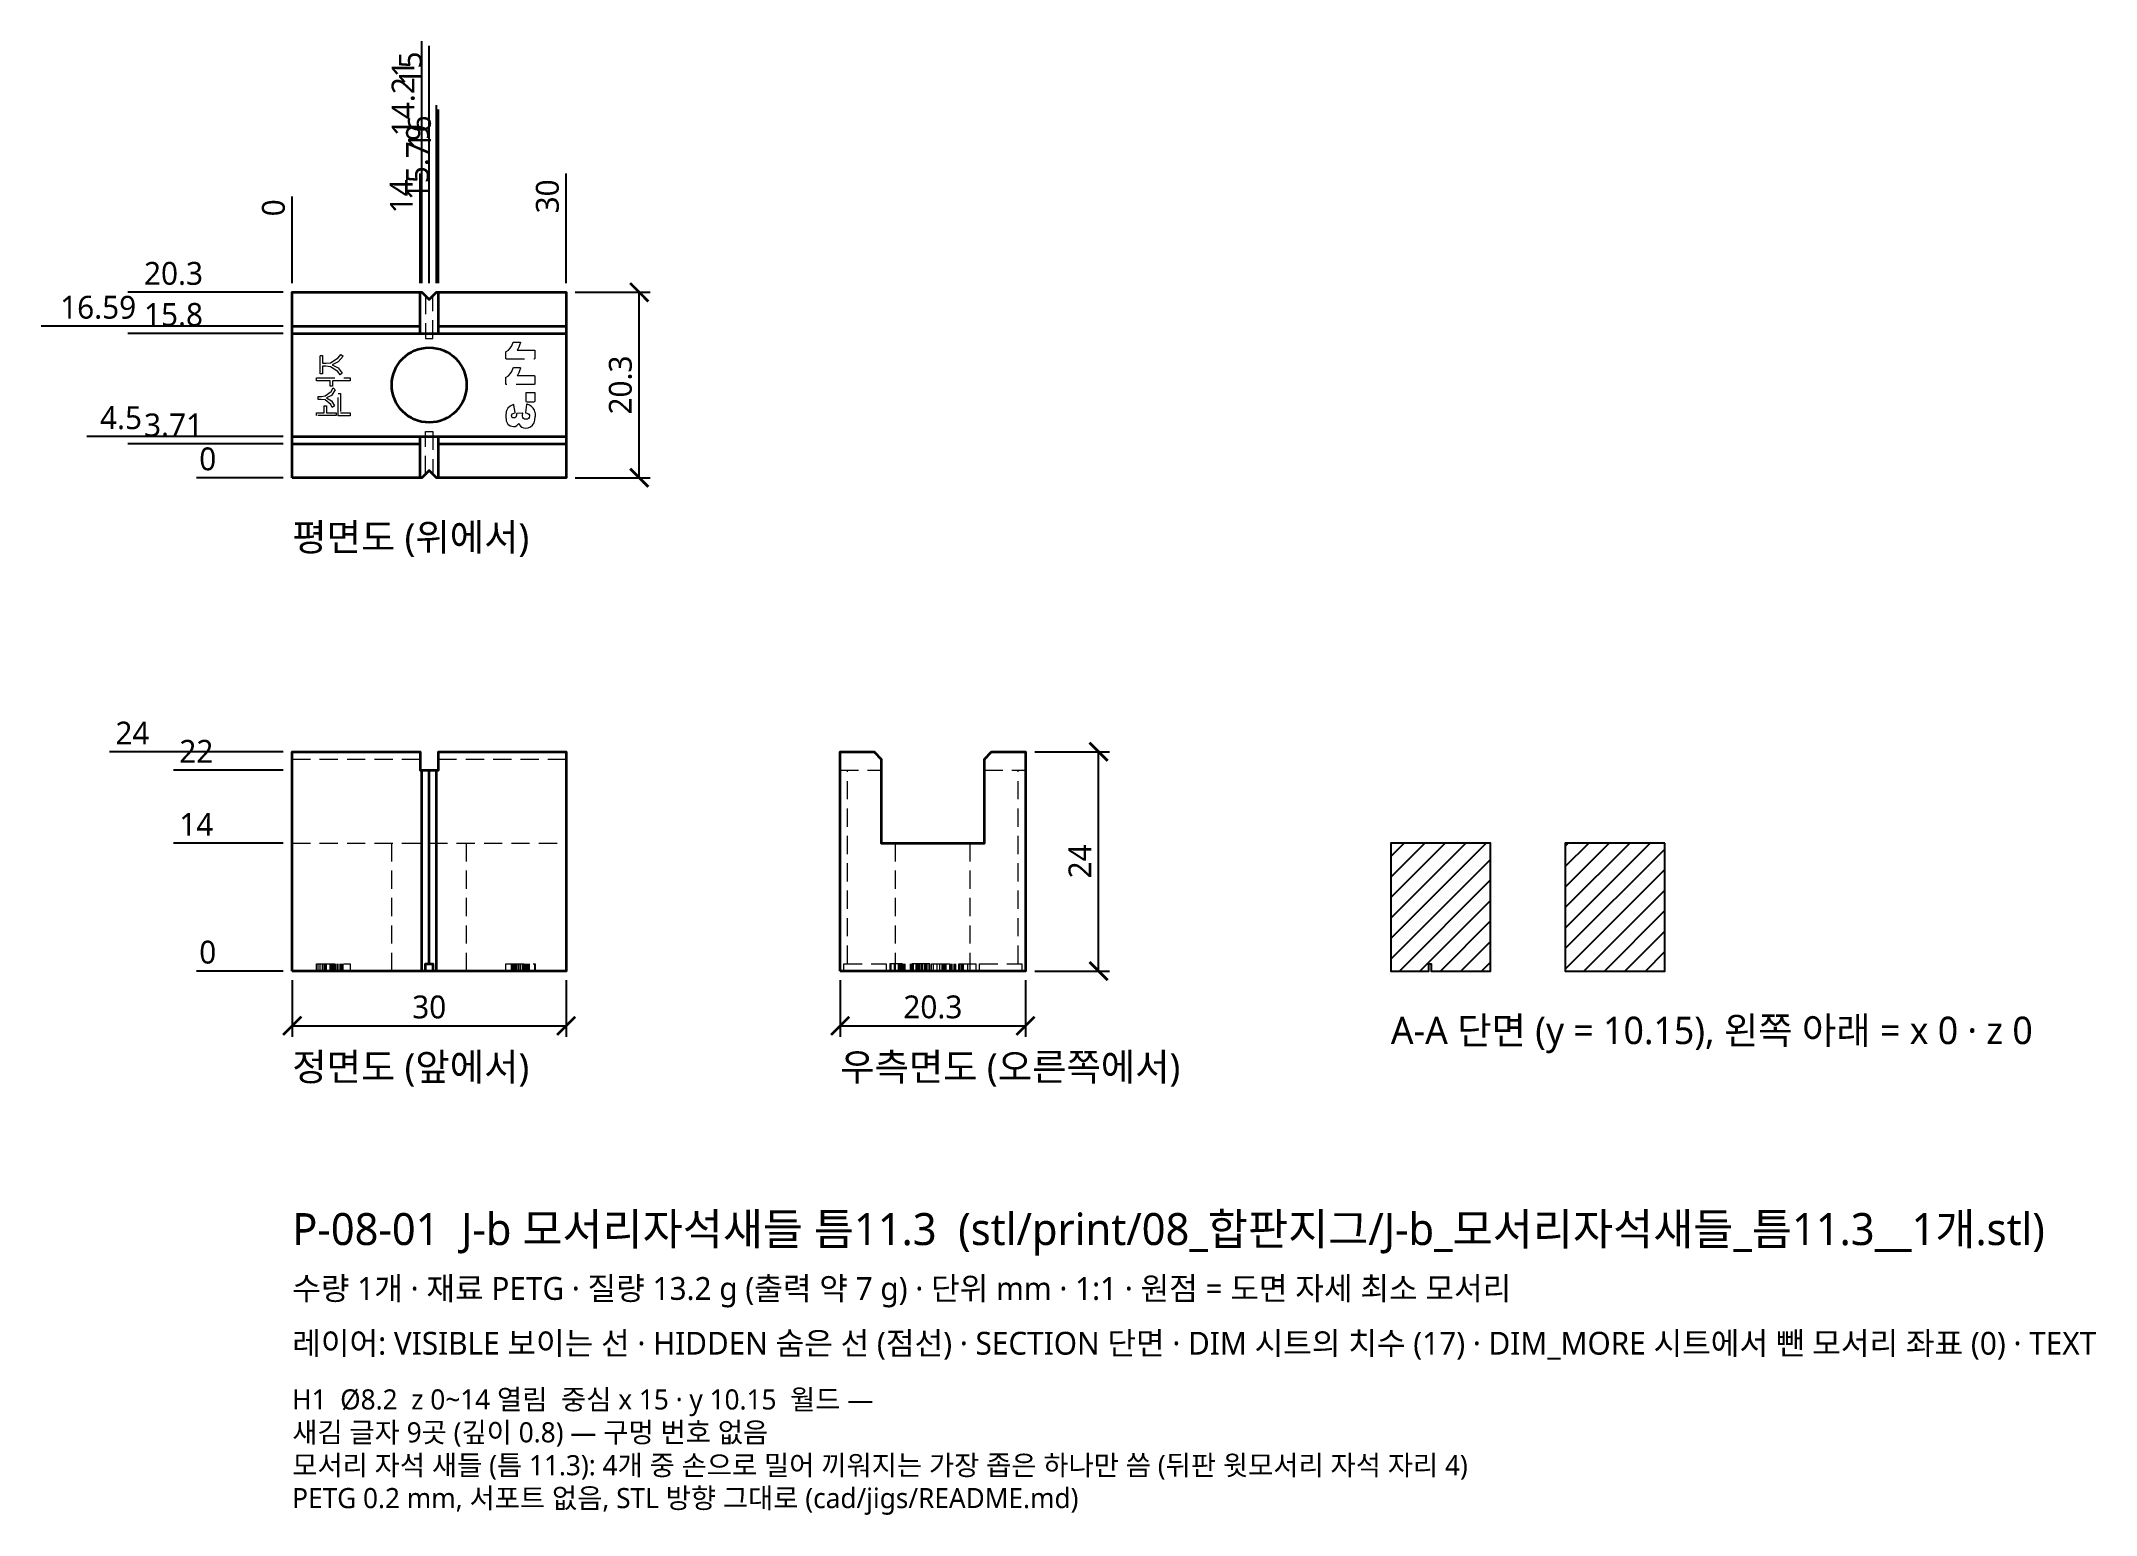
# Model space of a CAD drawing. Header units: millimetres. Extents: x -28 to 198, y -60 to 102.
import ezdxf

# ---------------------------------------------------------------- set-up
doc = ezdxf.new("R2010")
doc.units = ezdxf.units.MM
doc.linetypes.add('HIDDEN', pattern=[3, 2, -1])
for name, color, linetype, lineweight in [('DIM', 4, 'CONTINUOUS', 13), ('HIDDEN', 8, 'HIDDEN', 18), ('SECTION', 5, 'CONTINUOUS', 25), ('TEXT', 7, 'CONTINUOUS', 18), ('VISIBLE', 7, 'CONTINUOUS', 35)]:
    doc.layers.add(name, color=color, linetype=linetype, lineweight=lineweight)
doc.styles.add('KR', font='malgun.ttf')
doc.dimstyles.new('TOCCATA', dxfattribs={"dimtxt": 2.5, "dimasz": 2, "dimexe": 1.2, "dimexo": 1, "dimgap": 0.8, "dimtad": 1, "dimdsep": 46, "dimtxsty": 'KR', "dimblk": 'ARCHTICK', "dimcen": 2.5, "dimazin": 3, "dimtfac": 0.5, "dimtmove": 2, "dimatfit": 3})

# ---------------------------------------------------------------- blocks, each defined once
blk = doc.blocks.new('_ARCHTICK')
at = {"color": 0, "linetype": 'BYBLOCK', "const_width": 0.15}
blk.add_lwpolyline([(-0.5, -0.5), (0.5, 0.5)], dxfattribs=at)
blk = doc.blocks.new('*D7')
for p, q in [((14.21, 85.3), (14.21, 101.8)), ((14.21, 81.3), (14.21, 85.3)), ((14.21, 75.3), (14.21, 81.3))]:
    blk.add_line(p, q)
at = {"layer": 'Defpoints'}
for p in [(14.21, 89.3), (14.21, 74.3), (0, 54)]:
    blk.add_point(p, dxfattribs=at)
at = {"layer": 'DIM', "insert": (12.16, 95.55), "char_height": 2.5, "attachment_point": 5, "rotation": 90, "style": 'KR'}
blk.add_mtext('14.21', dxfattribs=at)

msp = doc.modelspace()

# ---------------------------------------------------------------- hatches: boundary and pattern name
at = {"layer": 'SECTION'}
h = msp.add_hatch(dxfattribs=at)
h.set_pattern_fill('ANSI31', scale=0.5)
h.paths.add_polyline_path([(124.455, 0.8), (124.725, 0.8), (124.725, 0), (131.2, 0), (131.2, 14), (120.3, 14), (120.3, 0), (124.455, 0)])
h.paths.add_polyline_path([(150.3, 14), (139.4, 14), (139.4, 0), (150.3, 0)])

# ---------------------------------------------------------------- linework, layer by layer
at = {"layer": 'HIDDEN'}
for points in [[(14.6, 73.905), (14.6, 69.25), (15.4, 69.25), (15.4, 73.905)], [(3.051, 65.36), (3.051, 67.388), (3.32, 67.388), (3.32, 66.54), (3.698, 66.54), (4.191, 66.593), (5.043, 67.114), (5.324, 67.506), (5.562, 67.296), (5.029, 66.676), (4.358, 66.372), (5.025, 66.017), (5.475, 65.448), (5.235, 65.255), (4.985, 65.626), (4.189, 66.152), (3.69, 66.208), (3.32, 66.208), (3.32, 65.36), (3.051, 65.36)], [(23.44, 67.012), (23.417, 67.019), (23.403, 67.03), (23.39, 67.049), (23.386, 67.066), (23.386, 67.769), (23.39, 67.786), (23.412, 67.813), (23.669, 67.97), (23.874, 68.171), (24.046, 68.443), (24.205, 68.832), (24.223, 68.847), (24.245, 68.854), (24.942, 68.855), (24.964, 68.848), (24.982, 68.833), (24.993, 68.812), (24.996, 68.789), (24.901, 68.506), (24.804, 68.284), (24.69, 68.085), (24.615, 67.977), (26.509, 67.977), (26.531, 67.97), (26.553, 67.951), (26.563, 67.923), (26.563, 67.066), (26.559, 67.049), (26.546, 67.03), (26.526, 67.017), (26.509, 67.012)], [(26.509, 64.211), (23.434, 64.212), (23.403, 64.228), (23.39, 64.248), (23.386, 64.265), (23.387, 64.974), (23.396, 64.995), (23.412, 65.012), (23.669, 65.168), (23.874, 65.369), (24.046, 65.642), (24.198, 66.021), (24.218, 66.043), (24.245, 66.053), (24.948, 66.052), (24.969, 66.043), (24.986, 66.027), (24.993, 66.011), (24.996, 65.988), (24.901, 65.705), (24.804, 65.483), (24.69, 65.283), (24.615, 65.176), (26.509, 65.176), (26.531, 65.169), (26.553, 65.149), (26.563, 65.122), (26.563, 64.265), (26.559, 64.248), (26.546, 64.228), (26.526, 64.215), (26.509, 64.211)], [(23.44, 67.012), (26.509, 67.012)], [(23.44, 67.012), (26.509, 67.012)], [(2.664, 64.608), (2.664, 64.927), (6.336, 64.927), (6.336, 64.608), (4.425, 64.608), (4.425, 64.011), (4.155, 64.011), (4.155, 64.608), (2.664, 64.608)], [(2.837, 62.583), (2.837, 62.907), (3.194, 62.907), (3.615, 62.958), (4.264, 63.457), (4.47, 63.831), (4.719, 63.633), (4.301, 63.007), (3.761, 62.735), (4.286, 62.405), (4.614, 61.874), (4.362, 61.685), (4.214, 62.003), (3.605, 62.522), (3.182, 62.583), (2.837, 62.583)], [(5.013, 60.794), (5.013, 63.239), (5.277, 63.239), (5.277, 61.113), (6.336, 61.113), (6.336, 60.794), (5.013, 60.794)], [(25.661, 62.328), (25.638, 62.335), (25.624, 62.346), (25.614, 62.36), (25.607, 62.382), (25.607, 63.286), (25.614, 63.308), (25.624, 63.322), (25.638, 63.333), (25.661, 63.34), (26.509, 63.34), (26.531, 63.333), (26.55, 63.318), (26.563, 63.286), (26.563, 62.382), (26.556, 62.36), (26.546, 62.346), (26.531, 62.335), (26.509, 62.328)], [(26.509, 64.211), (26.503, 64.211)], [(2.664, 60.798), (2.664, 61.118), (3.492, 61.118), (3.492, 61.865), (3.761, 61.865), (3.761, 61.118), (4.82, 61.118), (4.82, 60.798), (2.664, 60.798)], [(26.59, 61.093), (26.513, 61.387), (26.387, 61.616), (26.218, 61.797), (25.994, 61.942), (25.729, 62.045), (25.694, 62.046), (25.665, 62.028), (25.651, 62.002), (25.539, 61.147), (25.549, 61.12), (25.571, 61.1), (25.787, 61.036), (25.905, 60.958), (25.964, 60.862), (25.985, 60.739), (25.959, 60.608), (25.882, 60.503), (25.759, 60.431), (25.595, 60.406), (25.429, 60.43), (25.313, 60.498), (25.241, 60.603), (25.216, 60.747), (25.227, 60.852), (25.265, 61.021), (25.259, 61.043), (25.244, 61.062), (25.224, 61.073), (25.207, 61.076), (24.6, 61.033), (24.583, 61.028), (24.56, 61.01), (24.549, 60.983), (24.558, 60.868), (24.535, 60.736), (24.47, 60.633), (24.375, 60.565), (24.265, 60.542), (24.164, 60.559), (24.09, 60.606), (24.042, 60.682), (24.025, 60.789), (24.044, 60.901), (24.097, 60.985), (24.2, 61.05), (24.394, 61.1), (24.416, 61.119), (24.426, 61.153), (24.283, 61.956), (24.274, 61.977), (24.262, 61.99), (24.241, 62.001), (24.218, 62.003), (23.859, 61.85), (23.598, 61.6), (23.437, 61.239), (23.386, 60.772), (23.444, 60.245), (23.619, 59.882), (23.883, 59.672), (24.214, 59.599), (24.417, 59.627), (24.605, 59.717), (24.759, 59.856), (24.825, 59.95), (24.836, 59.913), (24.896, 59.788), (25.01, 59.647), (25.158, 59.538), (25.343, 59.467), (25.546, 59.445), (25.824, 59.482), (26.08, 59.589), (26.312, 59.771), (26.479, 60.014), (26.579, 60.32), (26.614, 60.715)], [(25.661, 62.328), (26.509, 62.328)], [(25.661, 62.328), (26.509, 62.328)], [(26.59, 61.093), (26.614, 60.715)], [(26.59, 61.093), (26.614, 60.715)], [(14.6, 54.395), (14.6, 59.05), (15.4, 59.05), (15.4, 54.395)], [(0, 23.2), (14, 23.2)], [(16, 23.2), (30, 23.2)], [(60, 22), (64.5, 22)], [(60.8, 0.8), (60.8, 22)], [(75.8, 22), (80.3, 22)], [(79.5, 0.8), (79.5, 22)], [(0, 14), (30, 14)], [(10.9, 0), (10.9, 14)], [(19.1, 0), (19.1, 14)], [(66.054, 0), (66.054, 14)], [(74.246, 0), (74.246, 14)], [(2.664, 0), (2.664, 0.8), (6.336, 0.8), (6.336, 0)], [(2.837, 0), (2.837, 0.8)], [(3.051, 0), (3.051, 0.8)], [(3.32, 0), (3.32, 0.8)], [(3.492, 0), (3.492, 0.8)], [(3.605, 0), (3.605, 0.8)], [(3.615, 0), (3.615, 0.8)], [(3.761, 0), (3.761, 0.8)], [(4.155, 0), (4.155, 0.8)], [(4.189, 0), (4.189, 0.8)], [(4.191, 0), (4.191, 0.8)], [(4.214, 0), (4.214, 0.8)], [(4.264, 0), (4.264, 0.8)], [(4.286, 0), (4.286, 0.8)], [(4.301, 0), (4.301, 0.8)], [(4.358, 0), (4.358, 0.8)], [(4.362, 0), (4.362, 0.8)], [(4.425, 0), (4.425, 0.8)], [(4.47, 0), (4.47, 0.8)], [(4.614, 0), (4.614, 0.8)], [(4.719, 0), (4.719, 0.8)], [(4.82, 0), (4.82, 0.8)], [(4.985, 0), (4.985, 0.8)], [(5.013, 0), (5.013, 0.8)], [(5.025, 0), (5.025, 0.8)], [(5.029, 0), (5.029, 0.8)], [(5.043, 0), (5.043, 0.8)], [(5.235, 0), (5.235, 0.8)], [(5.277, 0), (5.277, 0.8)], [(5.324, 0), (5.324, 0.8)], [(5.475, 0), (5.475, 0.8)], [(5.562, 0), (5.562, 0.8)], [(23.386, 0), (23.386, 0.8), (26.614, 0.8), (26.614, 0)], [(24.025, 0), (24.025, 0.8)], [(24.042, 0), (24.042, 0.8)], [(24.044, 0), (24.044, 0.8)], [(24.09, 0), (24.09, 0.8)], [(24.097, 0), (24.097, 0.8)], [(24.164, 0), (24.164, 0.8)], [(24.265, 0), (24.265, 0.8)], [(24.375, 0), (24.375, 0.8)], [(24.426, 0), (24.426, 0.8)], [(24.47, 0), (24.47, 0.8)], [(24.535, 0), (24.535, 0.8)], [(24.548, 0), (24.548, 0.8)], [(24.558, 0), (24.558, 0.8)], [(24.615, 0), (24.615, 0.8)], [(24.825, 0), (24.825, 0.8)], [(24.996, 0), (24.996, 0.8)], [(25.216, 0), (25.216, 0.8)], [(25.241, 0), (25.241, 0.8)], [(25.265, 0), (25.265, 0.8)], [(25.313, 0), (25.313, 0.8)], [(25.429, 0), (25.429, 0.8)], [(25.539, 0), (25.539, 0.8)], [(25.607, 0), (25.607, 0.8)], [(25.759, 0), (25.759, 0.8)], [(25.882, 0), (25.882, 0.8)], [(25.905, 0), (25.905, 0.8)], [(25.959, 0), (25.959, 0.8)], [(25.964, 0), (25.964, 0.8)], [(25.985, 0), (25.985, 0.8)], [(26.563, 0), (26.563, 0.8)], [(60.395, 0), (60.395, 0.8), (65.05, 0.8), (65.05, 0)], [(69.831, 0), (69.831, 0.8), (65.445, 0.8), (65.445, 0)], [(65.599, 0), (65.599, 0.8)], [(65.95, 0), (65.95, 0.8)], [(66.406, 0), (66.406, 0.8)], [(66.431, 0), (66.431, 0.8)], [(66.498, 0), (66.498, 0.8)], [(66.503, 0), (66.503, 0.8)], [(66.542, 0), (66.542, 0.8)], [(66.559, 0), (66.559, 0.8)], [(66.565, 0), (66.565, 0.8)], [(66.603, 0), (66.603, 0.8)], [(66.607, 0), (66.607, 0.8)], [(66.633, 0), (66.633, 0.8)], [(66.682, 0), (66.682, 0.8)], [(66.736, 0), (66.736, 0.8)], [(66.739, 0), (66.739, 0.8)], [(66.794, 0), (66.794, 0.8)], [(66.798, 0), (66.798, 0.8)], [(66.862, 0), (66.862, 0.8)], [(66.901, 0), (66.901, 0.8)], [(66.958, 0), (66.958, 0.8)], [(66.985, 0), (66.985, 0.8)], [(67.076, 0), (67.076, 0.8)], [(67.113, 0), (67.113, 0.8)], [(67.118, 0), (67.118, 0.8)], [(67.685, 0), (67.685, 0.8)], [(67.865, 0), (67.865, 0.8)], [(67.874, 0), (67.874, 0.8)], [(68.003, 0), (68.003, 0.8)], [(68.048, 0), (68.048, 0.8)], [(68.328, -0.001), (68.328, 0.802)], [(68.405, 0), (68.405, 0.8)], [(68.522, 0), (68.522, 0.8)], [(68.583, 0), (68.583, 0.8)], [(68.735, 0), (68.735, 0.8)], [(68.907, 0), (68.907, 0.8)], [(68.958, 0), (68.958, 0.8)], [(69.007, 0), (69.007, 0.8)], [(69.239, 0), (69.239, 0.8)], [(69.34, 0), (69.34, 0.8)], [(69.457, 0), (69.457, 0.8)], [(69.633, 0), (69.633, 0.8)], [(70.011, 0), (70.011, 0.8), (74.855, 0.8), (74.855, 0)], [(70.211, -0.001), (70.211, 0.802)], [(70.608, 0), (70.608, 0.8)], [(70.927, 0), (70.927, 0.8)], [(71.176, 0), (71.176, 0.8)], [(71.255, 0), (71.255, 0.8)], [(71.36, 0), (71.36, 0.8)], [(71.448, 0), (71.448, 0.8)], [(71.626, 0), (71.626, 0.8)], [(72.017, 0), (72.017, 0.8)], [(72.053, 0), (72.053, 0.8)], [(72.152, 0), (72.152, 0.8)], [(72.208, 0), (72.208, 0.8)], [(72.372, 0), (72.372, 0.8)], [(72.54, 0), (72.54, 0.8)], [(72.593, 0), (72.593, 0.8)], [(72.676, 0), (72.676, 0.8)], [(73.012, -0.002), (73.012, 0.803)], [(73.114, 0), (73.114, 0.8)], [(73.296, 0), (73.296, 0.8)], [(73.388, 0), (73.388, 0.8)], [(73.506, 0), (73.506, 0.8)], [(73.977, 0), (73.977, 0.8)], [(75.25, 0), (75.25, 0.8), (79.905, 0.8), (79.905, 0)]]:
    msp.add_lwpolyline(points, dxfattribs=at)
at = {"layer": 'SECTION'}
for points in [[(124.455, 0.8), (124.725, 0.8), (124.725, 0), (131.2, 0), (131.2, 14), (120.3, 14), (120.3, 0), (124.455, 0)], [(150.3, 14), (139.4, 14), (139.4, 0), (150.3, 0)]]:
    msp.add_lwpolyline(points, close=True, dxfattribs=at)
at = {"layer": 'VISIBLE'}
for points in [[(0, 54), (0, 74.3), (14.21, 74.3), (15, 73.5), (15.79, 74.3), (30, 74.3), (30, 54), (15.79, 54), (15, 54.8), (14.21, 54), (0, 54)], [(14, 69.8), (14, 74.3)], [(16, 69.8), (16, 74.3)], [(0, 70.59), (14, 70.59)], [(0, 69.8), (30, 69.8)], [(16, 70.59), (30, 70.59)], [(0, 58.5), (30, 58.5)], [(0, 57.71), (14, 57.71)], [(14, 54), (14, 58.5)], [(16, 54), (16, 58.5)], [(16, 57.71), (30, 57.71)], [(0, 0), (0, 24), (14, 24), (14, 22), (16, 22), (16, 24), (30, 24), (30, 0), (0, 0)], [(60, 0), (60, 24), (63.71, 24), (64.5, 23.2), (64.5, 14), (75.8, 14), (75.8, 23.2), (76.59, 24), (80.3, 24), (80.3, 0), (60, 0)], [(14.21, 0), (14.21, 22)], [(15, 0.8), (15, 22)], [(15.79, 0), (15.79, 22)], [(14.6, 0), (14.6, 0.8), (15.4, 0.8), (15.4, 0)]]:
    msp.add_lwpolyline(points, dxfattribs=at)
msp.add_circle((15, 64.15), 4.1, dxfattribs=at)

# ---------------------------------------------------------------- texts
at = {"layer": 'TEXT', "style": 'KR'}
for s, height, p in [('평면도 (위에서)', 3, (0, 46)), ('A-A 단면 (y = 10.15), 왼쪽 아래 = x 0 · z 0', 3, (120.3, -8)), ('정면도 (앞에서)', 3, (0, -12)), ('우측면도 (오른쪽에서)', 3, (60, -12)), ('P-08-01  J-b 모서리자석새들 틈11.3  (stl/print/08_합판지그/J-b_모서리자석새들_틈11.3__1개.stl)', 3.5, (0, -30)), ('수량 1개 · 재료 PETG · 질량 13.2 g (출력 약 7 g) · 단위 mm · 1:1 · 원점 = 도면 자세 최소 모서리', 2.5, (0, -36)), ('레이어: VISIBLE 보이는 선 · HIDDEN 숨은 선 (점선) · SECTION 단면 · DIM 시트의 치수 (17) · DIM_MORE 시트에서 뺀 모서리 좌표 (0) · TEXT', 2.5, (0, -42)), ('H1  Ø8.2  z 0~14 열림  중심 x 15 · y 10.15  월드 —', 2.2, (0, -48)), ('새김 글자 9곳 (깊이 0.8) — 구멍 번호 없음', 2.2, (0, -51.6)), ('모서리 자석 새들 (틈 11.3): 4개 중 손으로 밀어 끼워지는 가장 좁은 하나만 씀 (뒤판 윗모서리 자석 자리 4)', 2.2, (0, -55.2)), ('PETG 0.2 mm, 서포트 없음, STL 방향 그대로 (cad/jigs/README.md)', 2.2, (0, -58.8))]:
    msp.add_text(s, height=height, dxfattribs=at).set_placement(p)

# ---------------------------------------------------------------- dimensions: what is measured, and where the dimension line sits
at = {"layer": 'DIM'}
dim = msp.add_ordinate_dim(feature_location=(14.21, 74.3), offset=(0, 15), dtype=1, origin=(0, 54), dimstyle='TOCCATA', dxfattribs=at)
dim.commit()
dim.dimension.update_dxf_attribs({"geometry": '*D7', "text_midpoint": (12.16, 95.55)})
for feature_location, offset, dtype, origin in [((15, 74.3), (0, 22), 1, (0, 54)), ((15.79, 74.3), (0, 8), 1, (0, 54)), ((16, 74.3), (0, 15), 1, (0, 54)), ((14, 74.3), (0, 8), 1, (0, 54)), ((30, 74.3), (0, 8), 1, (0, 54)), ((0, 74.299999237), (0, 8), 1, (0, 54)), ((0, 74.3), (-8, 0), 0, (0, 54)), ((0, 70.59), (-15, 0), 0, (0, 54)), ((0, 69.8), (-8, 0), 0, (0, 54)), ((0, 58.5), (-15, 0), 0, (0, 54)), ((0, 57.71), (-8, 0), 0, (0, 54)), ((0, 54), (-8, 0), 0, (0, 54)), ((0, 24), (-15, 0), 0, (0, 0)), ((0, 22), (-8, 0), 0, (0, 0)), ((0, 14), (-8, 0), 0, (0, 0)), ((0, 0), (-8, 0), 0, (0, 0))]:
    msp.add_ordinate_dim(feature_location=feature_location, offset=offset, dtype=dtype, origin=origin, dimstyle='TOCCATA', dxfattribs=at).render()
for base, p1, p2 in [((38, 54), (30, 54), (30, 74.3)), ((88.3, 0), (80.3, 0), (80.3, 24))]:
    msp.add_linear_dim(base=base, p1=p1, p2=p2, angle=90, dimstyle='TOCCATA', dxfattribs=at).render()
for base, p1, p2 in [((0, -6), (0, 0), (30, 0)), ((60, -6), (60, 0), (80.3, 0))]:
    msp.add_linear_dim(base=base, p1=p1, p2=p2, dimstyle='TOCCATA', dxfattribs=at).render()

doc.saveas('drawing.dxf')
